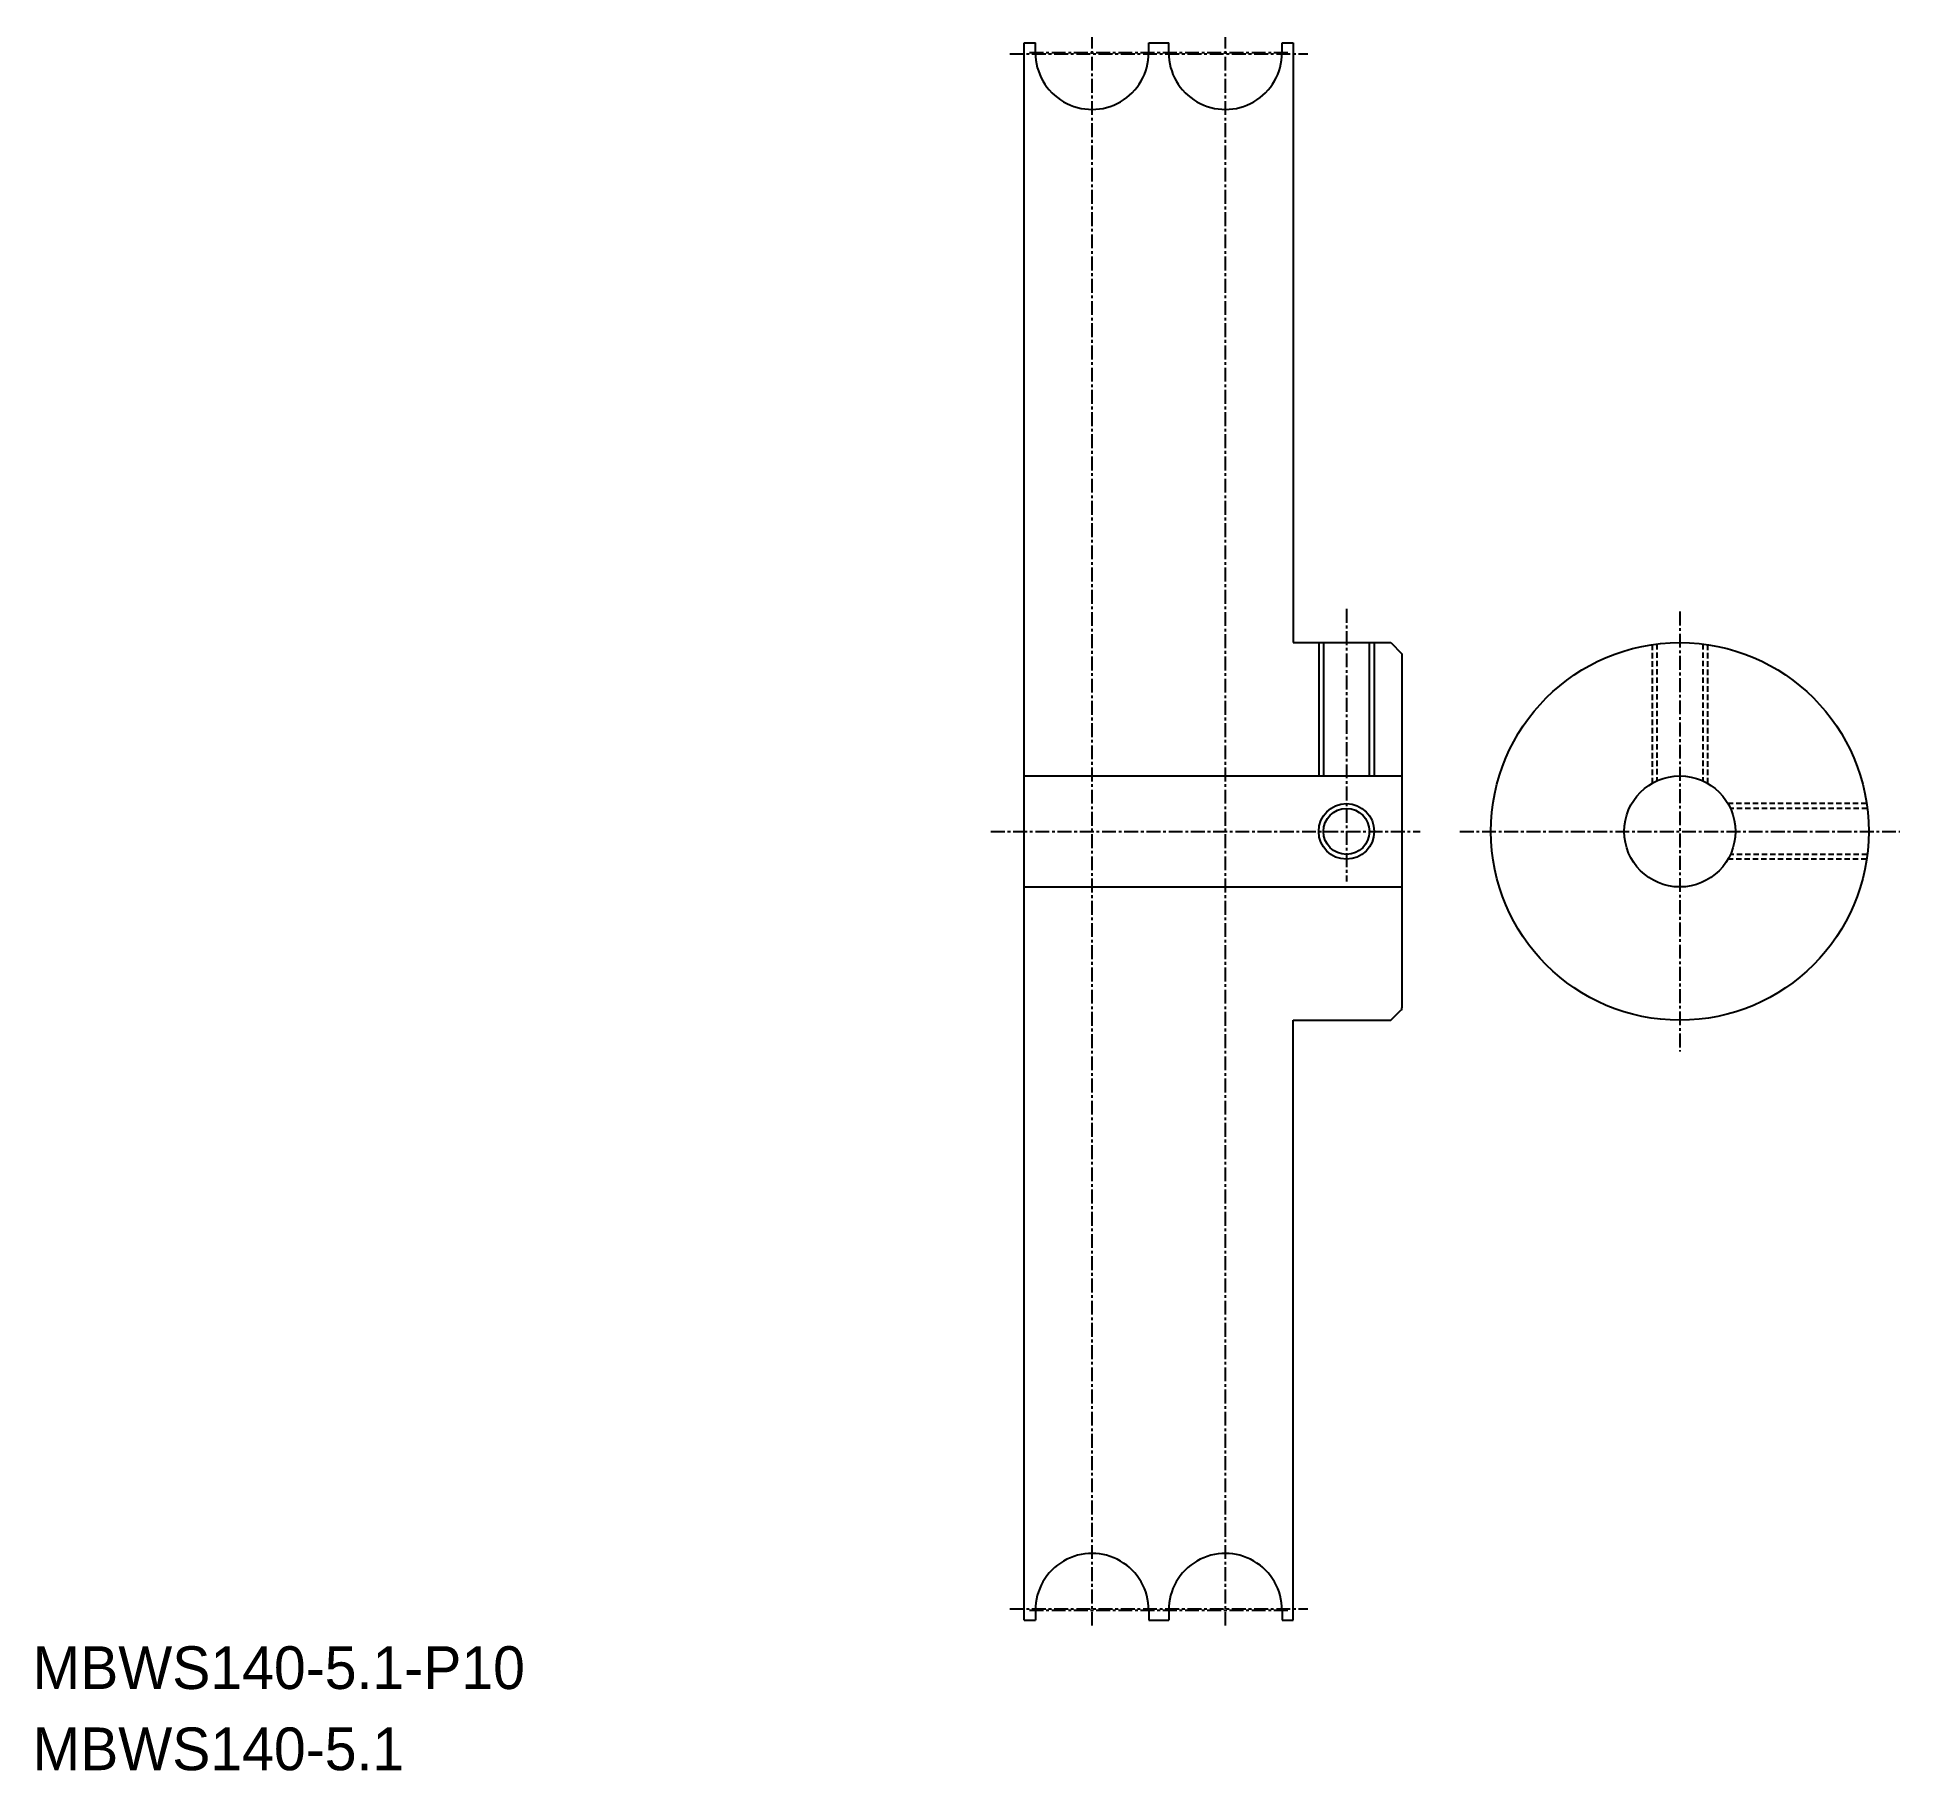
# Model space of a CAD drawing. Extents: x -41 to 127, y -57 to 99.
import ezdxf

# ---------------------------------------------------------------- set-up
doc = ezdxf.new("R2010")
doc.units = 0
doc.linetypes.add('CENTER', pattern=[2, 1.25, -0.25, 0.25, -0.25])
doc.linetypes.add('DASHED', pattern=[0.75, 0.5, -0.25])
doc.layers.get('0').update_dxf_attribs({"linetype": 'CONTINUOUS'})
doc.layers.add('CENTER', color=1, linetype='CENTER')

msp = doc.modelspace()

# ---------------------------------------------------------------- linework, layer by layer
at = {"color": 7, "linetype": 'CONTINUOUS'}
for p, q in [((48.32, -43.27), (48.32, 98.73)), ((48.32, 98.73), (49.32, 98.73)), ((49.32, 97.83), (49.32, 98.73)), ((59.52, 97.83), (59.52, 98.73)), ((59.52, 98.73), (61.32, 98.73)), ((61.32, 97.83), (61.32, 98.73)), ((71.52, 98.73), (72.52, 98.73)), ((71.52, 97.83), (71.52, 98.73)), ((72.52, 98.73), (72.52, 44.73)), ((72.52, 44.73), (81.32, 44.73)), ((75.25, 44.73), (75.25, 32.73)), ((79.38, 44.73), (79.38, 32.73)), ((81.32, 44.73), (82.32, 43.73)), ((82.32, 43.73), (82.32, 11.85)), ((48.32, 32.73), (82.32, 32.73)), ((48.32, 22.73), (82.32, 22.73)), ((72.52, 10.73), (81.32, 10.73)), ((72.52, -43.27), (72.52, 10.73)), ((81.32, 10.73), (82.23, 11.64)), ((48.32, -43.27), (49.32, -43.27)), ((49.32, -42.37), (49.32, -43.27)), ((59.52, -42.37), (59.52, -43.27)), ((59.52, -43.27), (61.32, -43.27)), ((61.32, -42.37), (61.32, -43.27)), ((71.52, -42.37), (71.52, -43.27)), ((71.52, -42.37), (71.52, -43.27)), ((71.52, -43.27), (72.52, -43.27)), ((71.52, -43.27), (72.52, -43.27))]:
    msp.add_line(p, q, dxfattribs=at)
at = {"color": 3, "linetype": 'CONTINUOUS'}
for p, q in [((74.82, 44.73), (74.82, 32.73)), ((79.82, 44.73), (79.82, 32.73))]:
    msp.add_line(p, q, dxfattribs=at)
at = {"color": 3, "linetype": 'DASHED'}
for p, q in [((104.83, 44.55), (104.83, 32.06)), ((105.26, 44.6), (105.26, 32.28)), ((109.39, 44.6), (109.39, 32.28)), ((109.83, 44.55), (109.83, 32.06)), ((124.14, 30.23), (111.66, 30.23)), ((124.2, 29.8), (111.88, 29.8)), ((124.14, 25.23), (111.66, 25.23)), ((124.2, 25.66), (111.88, 25.66))]:
    msp.add_line(p, q, dxfattribs=at)
at = {"color": 7, "linetype": 'CONTINUOUS'}
for centre, radius in [((107.33, 27.73), 17), ((107.33, 27.73), 5), ((77.32, 27.73), 2.07)]:
    msp.add_circle(centre, radius, dxfattribs=at)
at = {"color": 3, "linetype": 'CONTINUOUS'}
msp.add_circle((77.32, 27.73), 2.5, dxfattribs=at)
at = {"color": 7, "linetype": 'CONTINUOUS'}
for centre, radius, start, end in [((54.42, 97.83), 5.1, 179.7753, 0.2247), ((66.42, 97.83), 5.1, 179.7753, 0.2247), ((82.02, 11.85), 0.3, 315, 360), ((54.42, -42.37), 5.1, 359.7753, 180.2247), ((66.42, -42.37), 5.1, 359.7753, 180.2247)]:
    msp.add_arc(centre, radius, start, end, dxfattribs=at)
at = {"layer": 'CENTER', "color": 1, "linetype": 'CENTER'}
for p, q in [((54.42, -43.77), (54.42, 99.23)), ((66.42, -43.77), (66.42, 99.23)), ((47.01, 97.73), (73.83, 97.73)), ((48.79, 97.85), (72.04, 97.85)), ((77.32, 47.76), (77.32, 23.23)), ((107.33, 47.53), (107.33, 7.93)), ((45.32, 27.73), (83.95, 27.73)), ((87.53, 27.73), (127.13, 27.73)), ((47.01, -42.27), (73.83, -42.27)), ((48.79, -42.39), (72.04, -42.39))]:
    msp.add_line(p, q, dxfattribs=at)

# ---------------------------------------------------------------- texts
at = {"color": 7, "linetype": 'CONTINUOUS'}
for s, p in [('MBWS140-5.1-P10', (-40.95, -49.48)), ('MBWS140-5.1', (-40.95, -56.79))]:
    msp.add_text(s, height=3.8472, dxfattribs=at).set_placement(p)

doc.saveas('drawing.dxf')
